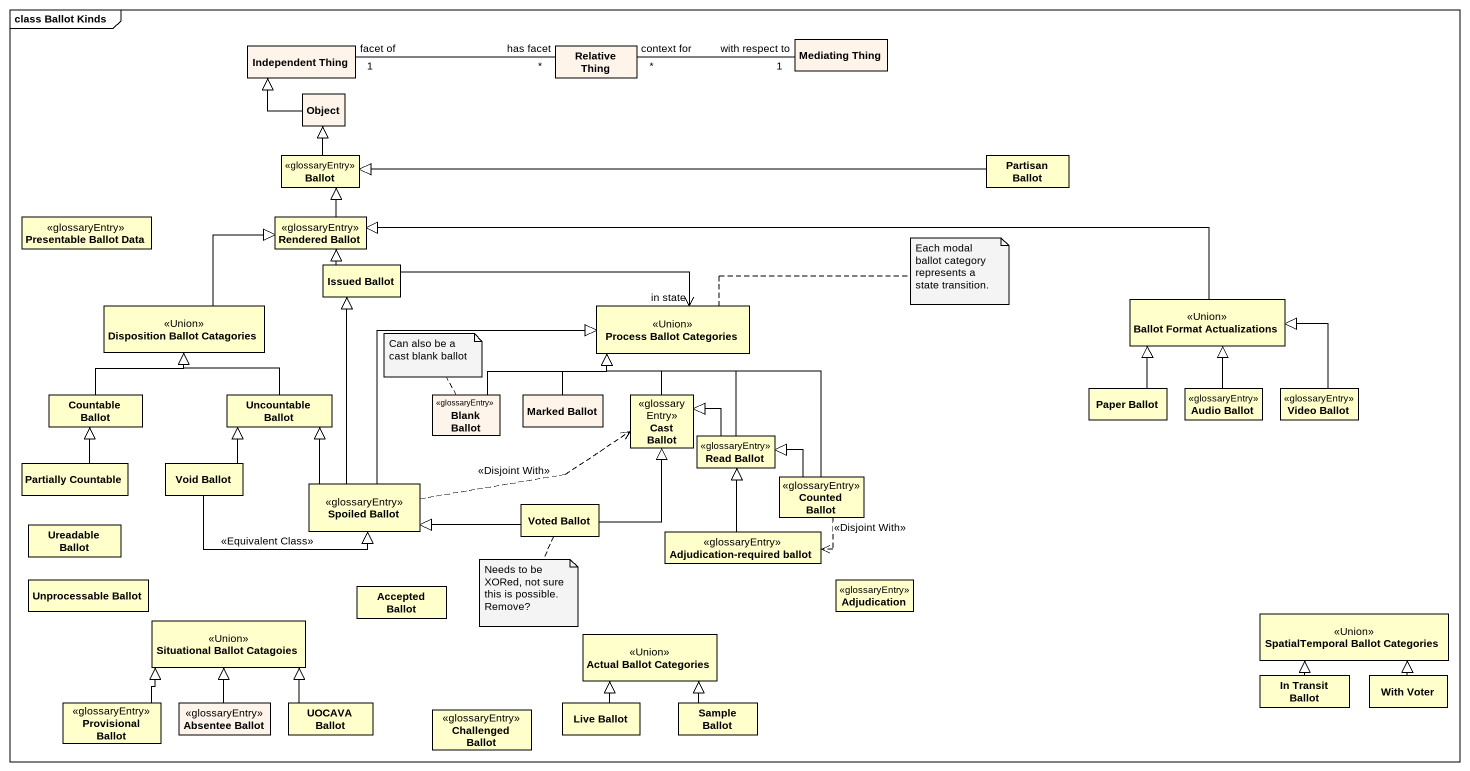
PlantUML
@startuml
mainframe class Ballot Kinds
hide circle
hide empty members
class "Independent Thing" as Independent_Thing #FFF4EA
class "Relative Thing" as Relative_Thing #FFF4EA
class "Mediating Thing" as Mediating_Thing #FFF4EA
class "Object" as Object_ #FFF4EA
class Ballot <<glossaryEntry>>
class "Partisan Ballot" as Partisan_Ballot
class "Presentable Ballot Data" as Presentable_Ballot_Data <<glossaryEntry>>
class "Rendered Ballot" as Rendered_Ballot <<glossaryEntry>>
class "Issued Ballot" as Issued_Ballot
class "Disposition Ballot Catagories" as Disposition_Ballot <<Union>>
class "Process Ballot Categories" as Process_Ballot_Categories <<Union>>
class "Ballot Format Actualizations" as Ballot_Format_Actualizations <<Union>>
class "Countable Ballot" as Countable_Ballot
class "Uncountable Ballot" as Uncountable_Ballot
class "Blank Ballot" as Blank_Ballot <<glossaryEntry>> #FFF4EA
class "Marked Ballot" as Marked_Ballot #FFF4EA
class "Cast Ballot" as Cast_Ballot <<glossaryEntry>>
class "Paper Ballot" as Paper_Ballot
class "Audio Ballot" as Audio_Ballot <<glossaryEntry>>
class "Video Ballot" as Video_Ballot <<glossaryEntry>>
class "Partially Countable" as Partially_Countable
class "Void Ballot" as Void_Ballot
class "Read Ballot" as Read_Ballot <<glossaryEntry>>
class "Spoiled Ballot" as Spoiled_Ballot <<glossaryEntry>>
class "Voted Ballot" as Voted_Ballot
class "Counted Ballot" as Counted_Ballot <<glossaryEntry>>
class "Ureadable Ballot" as Ureadable_Ballot
class "Adjudication-required ballot" as Adjudication_required_ballot <<glossaryEntry>>
class "Unprocessable Ballot" as Unprocessable_Ballot
class "Accepted Ballot" as Accepted_Ballot
class Adjudication <<glossaryEntry>>
class "Situational Ballot Catagoies" as Situational_Ballot_Catagoies <<Union>>
class "Actual Ballot Categories" as Actual_Ballot_Categories <<Union>>
class "SpatialTemporal Ballot Categories" as SpatialTemporal_Ballot <<Union>>
class "In Transit Ballot" as In_Transit_Ballot
class "With Voter" as With_Voter
class "Provisional Ballot" as Provisional_Ballot <<glossaryEntry>>
class "Absentee Ballot" as Absentee_Ballot <<glossaryEntry>> #FFF4EA
class "UOCAVA Ballot" as UOCAVA_Ballot
class "Challenged Ballot" as Challenged_Ballot <<glossaryEntry>>
class "Live Ballot" as Live_Ballot
class "Sample Ballot" as Sample_Ballot
Independent_Thing "facet of\n1" -right- "has facet\n*" Relative_Thing
Relative_Thing "context for\n*" -right- "with respect to\n1" Mediating_Thing
Object_ -up-|> Independent_Thing
Ballot -up-|> Object_
Partisan_Ballot -left-|> Ballot
Rendered_Ballot -up-|> Ballot
Issued_Ballot -up-|> Rendered_Ballot
Issued_Ballot -right-> "in state" Process_Ballot_Categories
Disposition_Ballot -up-|> Rendered_Ballot
Ballot_Format_Actualizations -left-|> Rendered_Ballot
Countable_Ballot -up-|> Disposition_Ballot
Uncountable_Ballot -up-|> Disposition_Ballot
Blank_Ballot -right-|> Process_Ballot_Categories
Marked_Ballot -up-|> Process_Ballot_Categories
Cast_Ballot -up-|> Process_Ballot_Categories
Paper_Ballot -up-|> Ballot_Format_Actualizations
Audio_Ballot -up-|> Ballot_Format_Actualizations
Video_Ballot -up-|> Ballot_Format_Actualizations
Partially_Countable -up-|> Countable_Ballot
Void_Ballot -up-|> Uncountable_Ballot
Void_Ballot -right-|> Spoiled_Ballot : <<Equivalent Class>>
Read_Ballot -up-|> Process_Ballot_Categories
Read_Ballot -left-|> Cast_Ballot
Spoiled_Ballot -up-|> Issued_Ballot
Spoiled_Ballot -right-|> Process_Ballot_Categories
Spoiled_Ballot -up-|> Uncountable_Ballot
Spoiled_Ballot .right.> Cast_Ballot : <<Disjoint With>>
Voted_Ballot -up-|> Cast_Ballot
Voted_Ballot -left-|> Spoiled_Ballot
Counted_Ballot -up-|> Process_Ballot_Categories
Counted_Ballot -left-|> Read_Ballot
Counted_Ballot ..> Adjudication_required_ballot : <<Disjoint With>>
Adjudication_required_ballot -up-|> Read_Ballot
In_Transit_Ballot -up-|> SpatialTemporal_Ballot
With_Voter -up-|> SpatialTemporal_Ballot
Provisional_Ballot -up-|> Situational_Ballot_Catagoies
Absentee_Ballot -up-|> Situational_Ballot_Catagoies
UOCAVA_Ballot -up-|> Situational_Ballot_Catagoies
Live_Ballot -up-|> Actual_Ballot_Categories
Sample_Ballot -up-|> Actual_Ballot_Categories
note right of Process_Ballot_Categories : Each modal ballot category represents a state transition.
note top of Blank_Ballot : Can also be a cast blank ballot
note bottom of Voted_Ballot : Needs to be XORed, not sure this is possible. Remove?
@enduml
